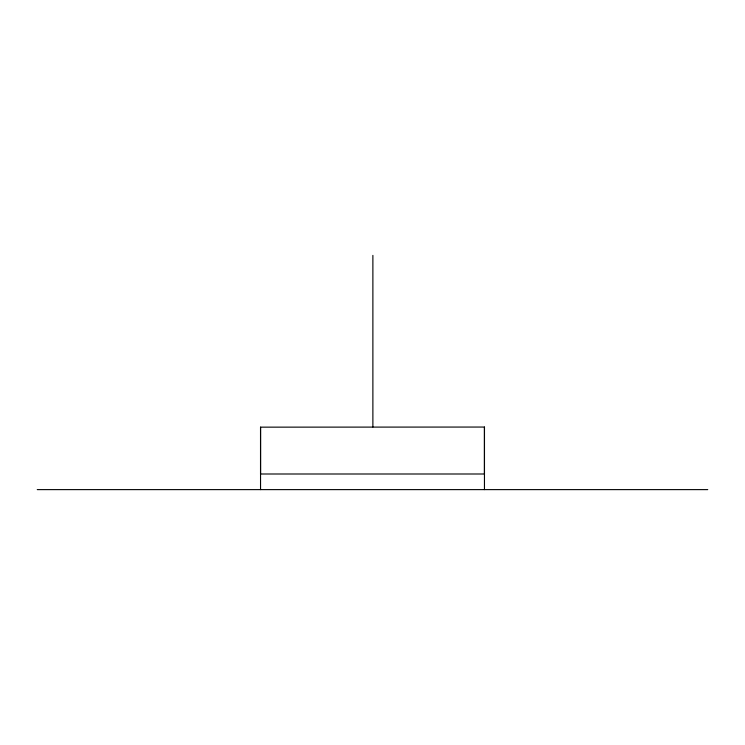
<?xml version="1.0" encoding="UTF-8"?>
<svg xmlns="http://www.w3.org/2000/svg" width="745" height="745" viewBox="0 0 745 745"><rect width="100%" height="100%" fill="white"/><g stroke="black" fill="none" stroke-linecap="round" stroke-linejoin="round"><path stroke-width="1.12" d="M260.545 427.155L260.545 473.997L484.455 473.997L484.455 427.053L260.545 427.155L260.545 489.614M37.25 489.614L707.75 489.614M484.455 427.053L484.455 489.614M372.882 255.386L372.882 426.997"/></g></svg>
